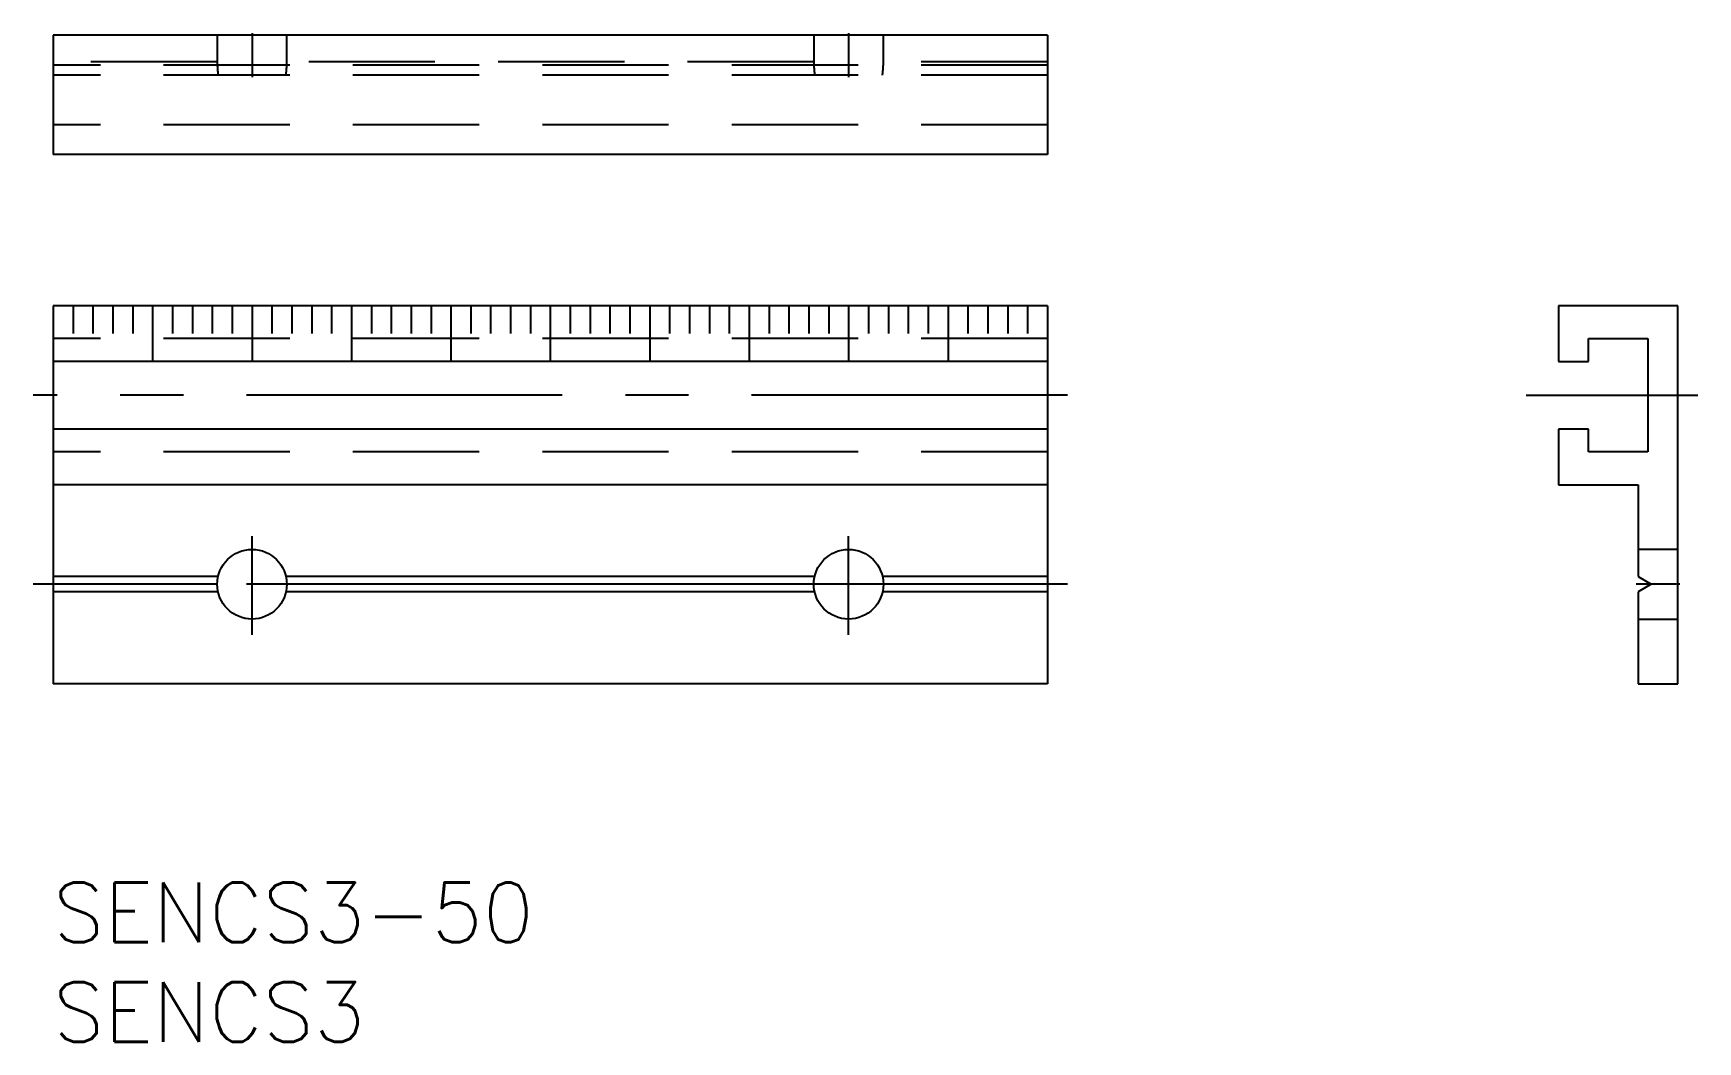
# Model space of a CAD drawing. Extents: x -1 to 82.7, y -8 to 42.7.
import ezdxf

# ---------------------------------------------------------------- set-up
doc = ezdxf.new("R2010")
doc.units = 0
doc.header["$LTSCALE"] = 0.5
doc.linetypes.add('CENTER', pattern=[50.8, 31.75, -6.35, 6.35, -6.35])
doc.linetypes.add('DASHED', pattern=[19.05, 12.7, -6.35])
for name, color, linetype in [('MSM_CENTER', 1, 'CENTER'), ('MSM_CONTINUOUS', 7, 'CONTINUOUS'), ('MSM_DASHED', 4, 'DASHED'), ('MSM_PART_NUMBER', 7, 'CONTINUOUS')]:
    doc.layers.add(name, color=color, linetype=linetype)
doc.styles.get("Standard").update_dxf_attribs({"font": 'txt.shx', "height": 3, "bigfont": 'bigfont.shx'})

msp = doc.modelspace()

# ---------------------------------------------------------------- linework, layer by layer
at = {"layer": 'MSM_CENTER'}
for p, q in [((10, 42.7), (10, 40.5)), ((40, 42.7), (40, 40.5)), ((51, 24.5), (-1, 24.5)), ((74.066, 24.5), (82.7, 24.5)), ((10, 12.45), (10, 17.415)), ((40, 12.45), (40, 17.415)), ((51, 15), (-1, 15)), ((81.8, 15), (79.6, 15))]:
    msp.add_line(p, q, dxfattribs=at)
at = {"layer": 'MSM_CONTINUOUS'}
for p, q in [((50, 42.6), (0, 42.6)), ((0, 42.6), (0, 36.6)), ((50, 42.6), (50, 36.6)), ((50, 36.6), (0, 36.6)), ((0, 29), (0, 10)), ((50, 29), (0, 29)), ((1, 29), (1, 27.6)), ((2, 29), (2, 27.6)), ((2, 29), (2, 27.6)), ((3, 29), (3, 27.6)), ((3, 29), (3, 27.6)), ((4, 29), (4, 27.6)), ((4, 29), (4, 27.6)), ((5, 29), (5, 26.2)), ((6, 29), (6, 27.6)), ((7, 29), (7, 27.6)), ((7, 29), (7, 27.6)), ((8, 29), (8, 27.6)), ((8, 29), (8, 27.6)), ((9, 29), (9, 27.6)), ((9, 29), (9, 27.6)), ((10, 29), (10, 26.2)), ((11, 29), (11, 27.6)), ((12, 29), (12, 27.6)), ((12, 29), (12, 27.6)), ((13, 29), (13, 27.6)), ((13, 29), (13, 27.6)), ((14, 29), (14, 27.6)), ((14, 29), (14, 27.6)), ((15, 29), (15, 26.2)), ((16, 29), (16, 27.6)), ((17, 29), (17, 27.6)), ((17, 29), (17, 27.6)), ((18, 29), (18, 27.6)), ((18, 29), (18, 27.6)), ((19, 29), (19, 27.6)), ((19, 29), (19, 27.6)), ((20, 29), (20, 26.2)), ((21, 29), (21, 27.6)), ((22, 29), (22, 27.6)), ((22, 29), (22, 27.6)), ((23, 29), (23, 27.6)), ((23, 29), (23, 27.6)), ((24, 29), (24, 27.6)), ((24, 29), (24, 27.6)), ((25, 29), (25, 26.2)), ((26, 29), (26, 27.6)), ((27, 29), (27, 27.6)), ((27, 29), (27, 27.6)), ((28, 29), (28, 27.6)), ((28, 29), (28, 27.6)), ((29, 29), (29, 27.6)), ((29, 29), (29, 27.6)), ((30, 29), (30, 26.2)), ((31, 29), (31, 27.6)), ((32, 29), (32, 27.6)), ((32, 29), (32, 27.6)), ((33, 29), (33, 27.6)), ((33, 29), (33, 27.6)), ((34, 29), (34, 27.6)), ((34, 29), (34, 27.6)), ((35, 29), (35, 26.2)), ((36, 29), (36, 27.6)), ((37, 29), (37, 27.6)), ((37, 29), (37, 27.6)), ((38, 29), (38, 27.6)), ((38, 29), (38, 27.6)), ((39, 29), (39, 27.6)), ((39, 29), (39, 27.6)), ((40, 29), (40, 26.2)), ((41, 29), (41, 27.6)), ((42, 29), (42, 27.6)), ((42, 29), (42, 27.6)), ((43, 29), (43, 27.6)), ((43, 29), (43, 27.6)), ((44, 29), (44, 27.6)), ((44, 29), (44, 27.6)), ((45, 29), (45, 26.2)), ((46, 29), (46, 27.6)), ((47, 29), (47, 27.6)), ((47, 29), (47, 27.6)), ((48, 29), (48, 27.6)), ((48, 29), (48, 27.6)), ((49, 29), (49, 27.6)), ((49, 29), (49, 27.6)), ((50, 29), (50, 10)), ((81.7, 29), (75.7, 29)), ((75.7, 29), (75.7, 26.2)), ((81.7, 10), (81.7, 29)), ((77.2, 26.2), (77.2, 27.35)), ((77.2, 27.35), (80.2, 27.35)), ((80.2, 27.35), (80.2, 21.65)), ((50, 26.2), (0, 26.2)), ((75.7, 26.2), (77.2, 26.2)), ((50, 22.8), (0, 22.8)), ((77.2, 22.8), (75.7, 22.8)), ((75.7, 22.8), (75.7, 20)), ((77.2, 21.65), (77.2, 22.8)), ((80.2, 21.65), (77.2, 21.65)), ((50, 20), (0, 20)), ((75.7, 20), (79.7, 20)), ((79.7, 20), (79.7, 15.384)), ((8.293, 15.384), (0, 15.384)), ((38.293, 15.384), (11.707, 15.384)), ((50, 15.384), (41.707, 15.384)), ((79.7, 15.384), (80.366, 15)), ((8.25, 15), (0, 15)), ((8.293, 14.616), (0, 14.616)), ((38.293, 14.616), (11.707, 14.616)), ((38.25, 15), (11.75, 15)), ((50, 14.616), (41.707, 14.616)), ((50, 15), (41.75, 15)), ((80.366, 15), (79.7, 14.616)), ((79.7, 14.616), (79.7, 10)), ((50, 10), (0, 10)), ((79.7, 10), (81.7, 10))]:
    msp.add_line(p, q, dxfattribs=at)
for centre in [(10, 15), (40, 15)]:
    msp.add_circle(centre, 1.75, dxfattribs=at)
at = {"layer": 'MSM_DASHED'}
for p, q in [((8.25, 42.6), (8.25, 41.266)), ((11.75, 41.266), (11.75, 42.6)), ((38.25, 42.6), (38.25, 41.266)), ((41.75, 41.266), (41.75, 42.6)), ((8.25, 41.266), (0, 41.266)), ((50, 41.1), (0, 41.1)), ((38.25, 41.266), (11.75, 41.266)), ((50, 41.266), (41.75, 41.266)), ((50, 40.6), (0, 40.6)), ((50, 38.1), (0, 38.1)), ((50, 27.35), (0, 27.35)), ((50, 21.65), (0, 21.65)), ((81.7, 16.75), (79.7, 16.75)), ((79.7, 13.25), (81.7, 13.25))]:
    msp.add_line(p, q, dxfattribs=at)
for centre, start, end in [((13.416, 41.263), 179.9706, 187.37731), ((6.584, 41.263), 352.62269, 0.0294), ((43.416, 41.263), 179.9706, 187.37731), ((36.584, 41.263), 352.62269, 0.0294)]:
    msp.add_arc(centre, 5.166, start, end, dxfattribs=at)

# ---------------------------------------------------------------- texts
at = {"layer": 'MSM_PART_NUMBER'}
for s, p in [('SENCS3-50', (0, -3)), ('SENCS3', (0, -8))]:
    msp.add_text(s, height=3, dxfattribs=at).set_placement(p)

doc.saveas('drawing.dxf')
